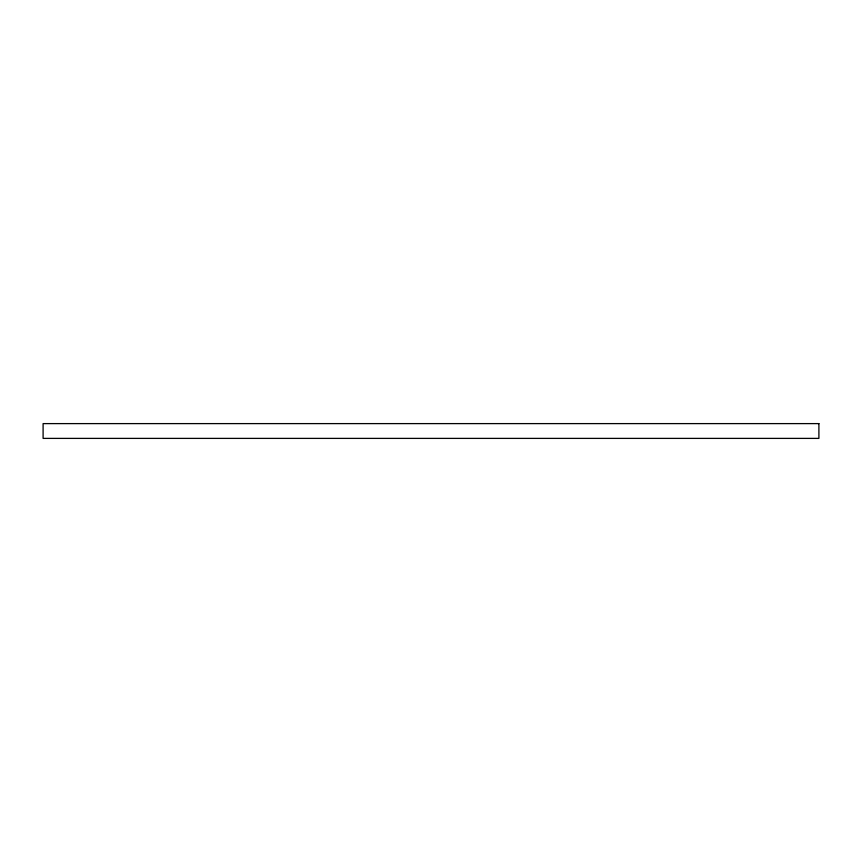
<?xml version="1.0" encoding="UTF-8"?>
<svg xmlns="http://www.w3.org/2000/svg" width="862" height="862" viewBox="0 0 862 862"><rect width="100%" height="100%" fill="white"/><g stroke="black" fill="none" stroke-linecap="round" stroke-linejoin="round"><path stroke-width="1.29" d="M818.9 423.608L43.1 423.608L43.1 438.392L818.9 438.392L818.9 423.608"/></g></svg>
